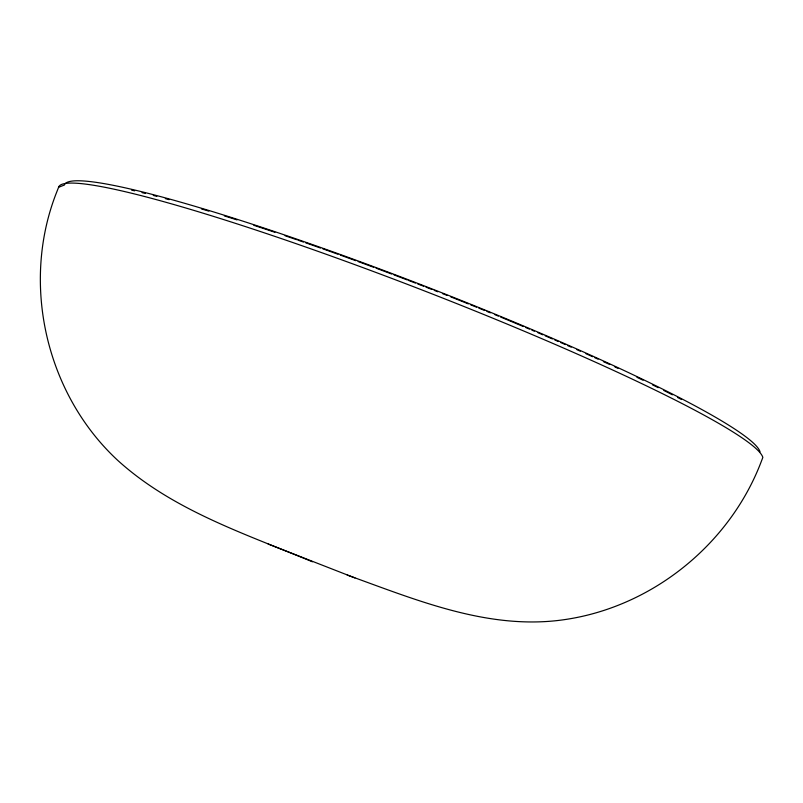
<?xml version="1.0" encoding="UTF-8"?>
<svg xmlns="http://www.w3.org/2000/svg" width="803" height="803" viewBox="0 0 803 803"><rect width="100%" height="100%" fill="white"/><g stroke="black" fill="none" stroke-linecap="round" stroke-linejoin="round"><path stroke-width="1.2" d="M760.029 451.788A373.024 35.904 21.2 0 0 411.407 280.95A373.024 35.904 21.2 0 0 64.401 185.031L58.599 187.28L56.883 191.646C20.466 282.947 45.721 393.791 117.87 460.5C172.976 510.407 245.025 533.764 312.457 561.809M347.207 575.048C416.606 600.022 488.967 630.676 564.429 619.645C652.076 606.968 729.576 544.564 761.144 461.886L762.85 457.419A377.631 35.382 21.2 0 0 409.56 285.175A377.631 35.382 21.2 0 0 58.599 187.28M354.946 577.939L268.182 544.043M131.622 190.15A369.25 35.523 21.2 0 1 134.653 190.843M142.031 192.61A369.25 35.523 21.2 0 1 145.323 193.423M153.293 195.44A369.25 35.523 21.2 0 1 156.826 196.354M165.358 198.622A369.25 35.523 21.2 0 1 169.122 199.656M201.392 208.9A369.25 35.523 21.2 0 1 208.83 211.139M224.338 215.907A369.25 35.523 21.2 0 1 237.046 219.912M253.818 225.322A369.25 35.523 21.2 0 1 274.917 232.308M285.065 235.741A369.25 35.523 21.2 0 1 296.588 239.685M297.883 240.127A369.25 35.523 21.2 0 1 303.454 242.054M305.702 242.837A369.25 35.523 21.2 0 1 320.517 248.027M322.826 248.84A369.25 35.523 21.2 0 1 337.983 254.25M340.331 255.103A369.25 35.523 21.2 0 1 355.739 260.684M358.128 261.557A369.25 35.523 21.2 0 1 373.686 267.299M376.085 268.192A369.25 35.523 21.2 0 1 391.673 274.034M394.072 274.937A369.25 35.523 21.2 0 1 407.221 279.936M408.416 280.388A369.25 35.523 21.2 0 1 415.432 283.078M417.771 283.981A369.25 35.523 21.2 0 1 423.643 286.249M426.002 287.163A369.25 35.523 21.2 0 1 431.884 289.451M434.242 290.375A369.25 35.523 21.2 0 1 437.776 291.76M442.493 293.607A369.25 35.523 21.2 0 1 447.211 295.474M450.744 296.869A369.25 35.523 21.2 0 1 468.35 303.895M470.688 304.839A369.25 35.523 21.2 0 1 476.52 307.188M478.839 308.131A369.25 35.523 21.2 0 1 484.631 310.49M486.939 311.423A369.25 35.523 21.2 0 1 490.382 312.839M494.969 314.716A369.25 35.523 21.2 0 1 498.382 316.121M500.66 317.065A369.25 35.523 21.2 0 1 523.345 326.53M525.794 327.564A369.25 35.523 21.2 0 1 529.458 329.11M531.897 330.143A369.25 35.523 21.2 0 1 534.336 331.187M537.98 332.733A369.25 35.523 21.2 0 1 542.818 334.811M545.227 335.845A369.25 35.523 21.2 0 1 552.404 338.936M554.783 339.97A369.25 35.523 21.2 0 1 558.336 341.516M560.695 342.54A369.25 35.523 21.2 0 1 565.382 344.597M567.711 345.621A369.25 35.523 21.2 0 1 571.194 347.147M576.925 349.686A369.25 35.523 21.2 0 1 580.338 351.212M585.969 353.721A369.25 35.523 21.2 0 1 592.614 356.713M594.802 357.706A369.25 35.523 21.2 0 1 598.064 359.182M603.424 361.631A369.25 35.523 21.2 0 1 609.748 364.532M614.907 366.921A369.25 35.523 21.2 0 1 617.959 368.336M636.94 377.3A369.25 35.523 21.2 0 1 643.032 380.231M652.498 384.848A369.25 35.523 21.2 0 1 658.229 387.678M663.8 390.459A369.25 35.523 21.2 0 1 672.392 394.815M677.541 397.455A369.25 35.523 21.2 0 1 681.546 399.533"/></g></svg>
